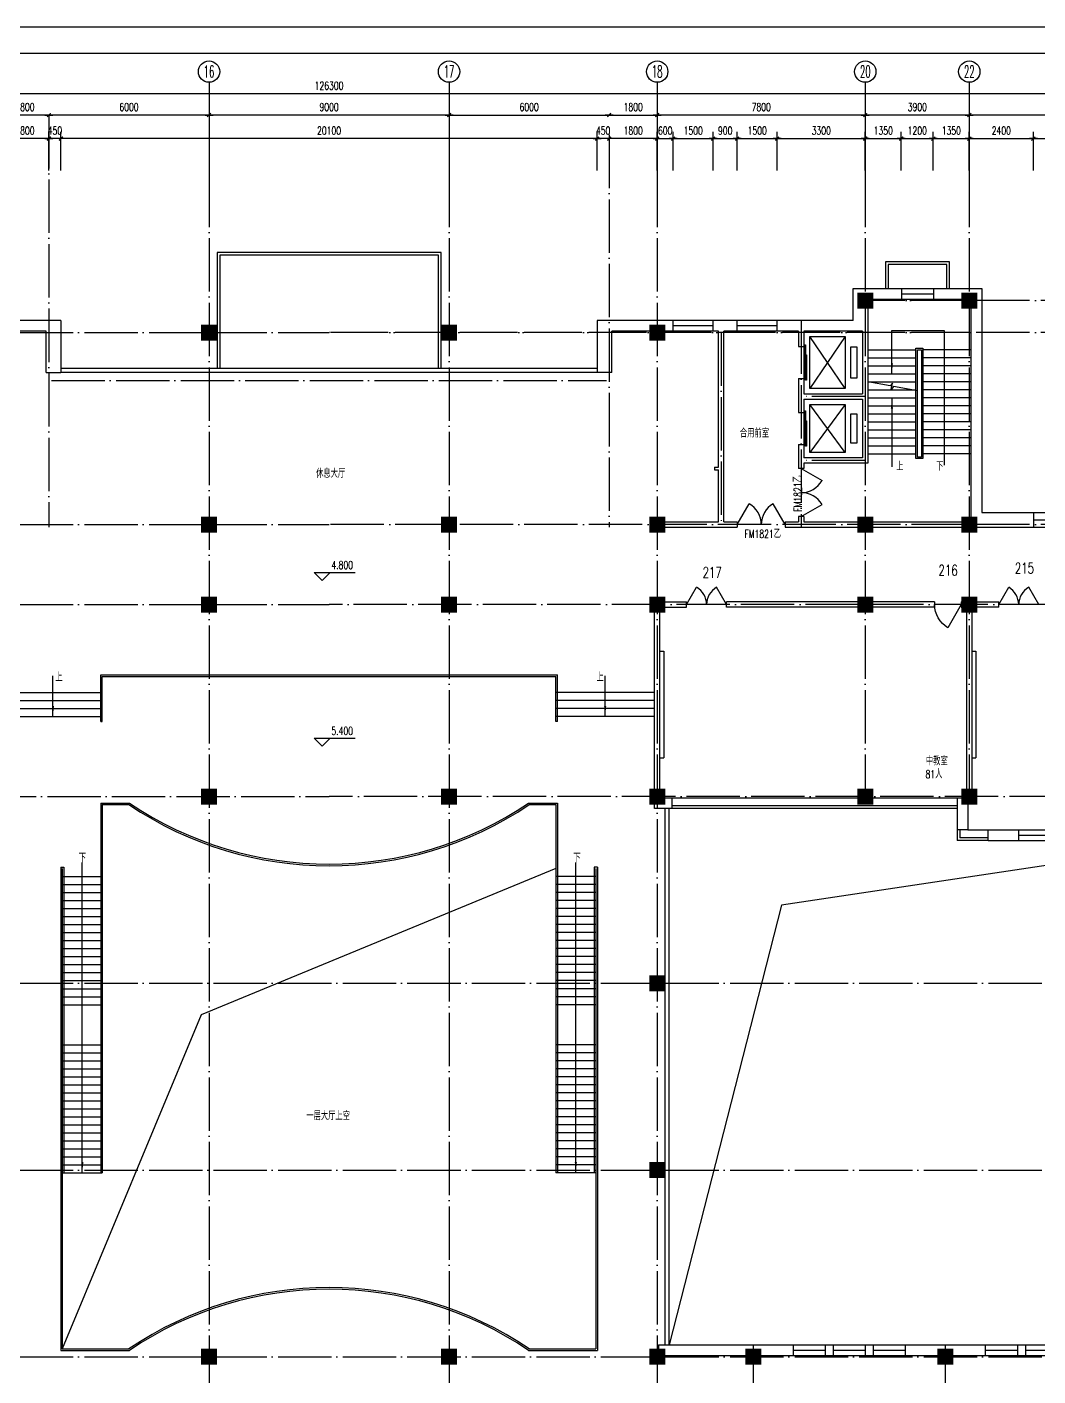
# Model space of a CAD drawing. Extents: x 165127 to 1058185, y 60808 to 144908.
# Drawn here: x 403260 to 441158, y 94331 to 144908 of the extents above; entities that cross this region are included whole.
import ezdxf
from ezdxf.enums import TextEntityAlignment as Align

# ---------------------------------------------------------------- set-up
doc = ezdxf.new("R2010")
doc.units = 0
doc.header["$LTSCALE"] = 1000
doc.linetypes.add('DOTE', pattern=[2.42, 2, -0.2, 0.02, -0.2])
doc.layers.get('0').update_dxf_attribs({"linetype": 'CONTINUOUS'})
doc.layers.get('DEFPOINTS').update_dxf_attribs({"linetype": 'CONTINUOUS'})
for name, color, linetype in [('AXIS', 3, 'CONTINUOUS'), ('AXIS_TEXT', 7, 'CONTINUOUS'), ('COLUMN', 7, 'CONTINUOUS'), ('DOTE', 1, 'DOTE'), ('PUB_DIM', 3, 'CONTINUOUS'), ('PUB_TEXT', 7, 'CONTINUOUS'), ('STAIR', 3, 'CONTINUOUS'), ('WALL', 255, 'CONTINUOUS'), ('WINDOW', 2, 'CONTINUOUS'), ('WINDOW_TEXT', 7, 'CONTINUOUS'), ('面积注记', 7, 'CONTINUOUS')]:
    doc.layers.add(name, color=color, linetype=linetype)
doc.styles.add('_HZTXT', font='romans.shx', dxfattribs={"width": 0.7, "bigfont": 'z.shx'})
doc.styles.add('COMPLEX', font='COMPLEX')
doc.styles.add('DIM_FONT', font='SIMPLEX.shx', dxfattribs={"width": 0.7})
doc.styles.add('SIMPLEX', font='SIMPLEX.SHX')
doc.dimstyles.new('AXIS', dxfattribs={"dimtxt": 300, "dimasz": 1, "dimexe": 250, "dimexo": 300, "dimgap": 150, "dimtad": 1, "dimdec": 0, "dimdsep": 46, "dimtxsty": 'DIM_FONT', "dimblk": '_DIMX', "dimcen": 2.5, "dimse1": 1, "dimse2": 1, "dimclrt": 7, "dimadec": 0, "dimazin": 0, "dimtfac": 1, "dimtdec": 0, "dimtix": 1, "dimtmove": 2, "dimatfit": 3, "dimldrblk": '_DIMX', "dimfxl": 1, "dimarcsym": 0})
doc.dimstyles.new('DIMA', dxfattribs={"dimtxt": 300, "dimasz": 1, "dimexe": 250, "dimexo": 300, "dimgap": 150, "dimtad": 1, "dimdec": 0, "dimdsep": 46, "dimtxsty": 'DIM_FONT', "dimblk": '_DIMX', "dimcen": 2.5, "dimse1": 1, "dimclrt": 7, "dimadec": 0, "dimazin": 0, "dimtfac": 1, "dimtdec": 0, "dimtix": 1, "dimtmove": 2, "dimatfit": 3, "dimldrblk": '_DIMX', "dimfxl": 1, "dimarcsym": 0})
doc.dimstyles.new('DIMB', dxfattribs={"dimtxt": 300, "dimasz": 1, "dimexe": 250, "dimexo": 300, "dimgap": 150, "dimtad": 1, "dimdec": 0, "dimdsep": 46, "dimtxsty": 'DIM_FONT', "dimblk": '_DIMX', "dimcen": 2.5, "dimse2": 1, "dimclrt": 7, "dimadec": 0, "dimazin": 0, "dimtfac": 1, "dimtdec": 0, "dimtix": 1, "dimtmove": 2, "dimatfit": 3, "dimldrblk": '_DIMX', "dimfxl": 1, "dimarcsym": 0})
doc.dimstyles.new('DIMN', dxfattribs={"dimtxt": 300, "dimasz": 1, "dimexe": 250, "dimexo": 300, "dimgap": 150, "dimtad": 1, "dimdec": 0, "dimdsep": 46, "dimtxsty": 'DIM_FONT', "dimblk": '_DIMX', "dimcen": 2.5, "dimclrt": 7, "dimadec": 0, "dimazin": 0, "dimtfac": 1, "dimtdec": 0, "dimtix": 1, "dimtmove": 2, "dimatfit": 3, "dimldrblk": '_DIMX', "dimfxl": 1, "dimarcsym": 0})

# ---------------------------------------------------------------- blocks, each defined once
blk = doc.blocks.new('_FZH')
blk.add_solid([(-0.5, -0.5), (0.5, -0.5), (-0.5, 0.5), (0.5, 0.5)])
blk = doc.blocks.new('_DBLK1')
for p, q in [((-0.5, 0), (-0.25, -0.433)), ((0.5, 0), (0.25, -0.433))]:
    blk.add_line(p, q)
for centre, start, end in [((-0.5, 0), 300, 0), ((0.5, 0), 180, 240)]:
    blk.add_arc(centre, 0.5, start, end)
at = {"layer": 'WINDOW_TEXT', "style": 'SIMPLEX', "flags": 9}
blk.add_attdef('A', text='', height=1, dxfattribs=at).set_placement((0, 1.5), align=Align.MIDDLE)
blk = doc.blocks.new('_LIFTD')
for points in [[(-0.548, -0.602), (-0.548, -0.774), (0.241, -0.774), (0.241, -0.602), (-0.548, -0.602)], [(-0.241, -0.784), (-0.241, -0.955), (0.548, -0.955), (0.548, -0.784), (-0.241, -0.784)]]:
    blk.add_lwpolyline(points)
blk = doc.blocks.new('_DBLK')
blk.add_line((-0.5, 0), (0, -0.866))
blk.add_arc((-0.5, 0), 1, 300, 0)
at = {"layer": 'WINDOW_TEXT', "style": 'SIMPLEX', "flags": 9}
blk.add_attdef('A', text='', height=1, dxfattribs=at).set_placement((0, 1.5), align=Align.MIDDLE)
blk = doc.blocks.new('A$C34131D43')
at = {"color": 243}
blk.add_line((0, 84100), (160900, 84100), dxfattribs=at)
at = {"color": 244}
blk.add_line((159900, 83100), (2500, 83100), dxfattribs=at)
blk = doc.blocks.new('_AXISO')
blk.add_circle((0, 0), 0.5)
at = {"layer": 'AXIS_TEXT', "style": 'COMPLEX', "width": 1.041667}
blk.add_attdef('A', text='', height=0.56, dxfattribs=at).set_placement((-0.25, -0.28), (0.25, -0.28), align=Align.FIT)
blk = doc.blocks.new('_DIMX')
blk.add_line((-150, 0), (150, 0))
at = {"const_width": 50}
blk.add_lwpolyline([(-70, -70), (70, 70)], dxfattribs=at)
blk = doc.blocks.new('*D287')
at = {"color": 0, "linetype": 'ByBlock'}
blk.add_line((622693, 196199), (614895, 196199), dxfattribs=at)
at = {"layer": 'DEFPOINTS', "color": 0, "linetype": 'ByBlock'}
for p in [(614894, 196199), (614894, 193999), (622694, 193999)]:
    blk.add_point(p, dxfattribs=at)
at = {"color": 0, "linetype": 'ByBlock', "rotation": 180}
blk.add_blockref('_DIMX', (614894, 196199), dxfattribs=at)
at = {"color": 0, "linetype": 'ByBlock'}
blk.add_blockref('_DIMX', (622694, 196199), dxfattribs=at)
at = {"color": 7, "linetype": 'ByBlock', "insert": (618794, 196499), "char_height": 300, "attachment_point": 5, "style": 'DIM_FONT'}
blk.add_mtext('7800', dxfattribs=at)
blk = doc.blocks.new('*D288')
at = {"color": 0, "linetype": 'ByBlock'}
blk.add_line((614893, 196199), (610995, 196199), dxfattribs=at)
at = {"layer": 'DEFPOINTS', "color": 0, "linetype": 'ByBlock'}
for p in [(610994, 196199), (610994, 193999), (614894, 193999)]:
    blk.add_point(p, dxfattribs=at)
at = {"color": 0, "linetype": 'ByBlock', "rotation": 180}
blk.add_blockref('_DIMX', (610994, 196199), dxfattribs=at)
at = {"color": 0, "linetype": 'ByBlock'}
blk.add_blockref('_DIMX', (614894, 196199), dxfattribs=at)
at = {"color": 7, "linetype": 'ByBlock', "insert": (612944, 196499), "char_height": 300, "attachment_point": 5, "style": 'DIM_FONT'}
blk.add_mtext('3900', dxfattribs=at)
blk = doc.blocks.new('*D289')
at = {"color": 0, "linetype": 'ByBlock'}
blk.add_line((610993, 196199), (603195, 196199), dxfattribs=at)
at = {"layer": 'DEFPOINTS', "color": 0, "linetype": 'ByBlock'}
for p in [(603194, 196199), (603194, 193999), (610994, 193999)]:
    blk.add_point(p, dxfattribs=at)
at = {"color": 0, "linetype": 'ByBlock', "rotation": 180}
blk.add_blockref('_DIMX', (603194, 196199), dxfattribs=at)
at = {"color": 0, "linetype": 'ByBlock'}
blk.add_blockref('_DIMX', (610994, 196199), dxfattribs=at)
at = {"color": 7, "linetype": 'ByBlock', "insert": (607094, 196499), "char_height": 300, "attachment_point": 5, "style": 'DIM_FONT'}
blk.add_mtext('7800', dxfattribs=at)
blk = doc.blocks.new('*D290')
at = {"color": 0, "linetype": 'ByBlock'}
blk.add_line((595393, 196199), (586395, 196199), dxfattribs=at)
at = {"layer": 'DEFPOINTS', "color": 0, "linetype": 'ByBlock'}
for p in [(586394, 196199), (586394, 193999), (595394, 193999)]:
    blk.add_point(p, dxfattribs=at)
at = {"color": 0, "linetype": 'ByBlock', "rotation": 180}
blk.add_blockref('_DIMX', (586394, 196199), dxfattribs=at)
at = {"color": 0, "linetype": 'ByBlock'}
blk.add_blockref('_DIMX', (595394, 196199), dxfattribs=at)
at = {"color": 7, "linetype": 'ByBlock', "insert": (590894, 196499), "char_height": 300, "attachment_point": 5, "style": 'DIM_FONT'}
blk.add_mtext('9000', dxfattribs=at)
blk = doc.blocks.new('*D291')
at = {"color": 0, "linetype": 'ByBlock'}
blk.add_line((586393, 196199), (580395, 196199), dxfattribs=at)
at = {"layer": 'DEFPOINTS', "color": 0, "linetype": 'ByBlock'}
for p in [(580394, 196199), (580394, 193999), (586394, 193999)]:
    blk.add_point(p, dxfattribs=at)
at = {"color": 0, "linetype": 'ByBlock', "rotation": 180}
blk.add_blockref('_DIMX', (580394, 196199), dxfattribs=at)
at = {"color": 0, "linetype": 'ByBlock'}
blk.add_blockref('_DIMX', (586394, 196199), dxfattribs=at)
at = {"color": 7, "linetype": 'ByBlock', "insert": (583394, 196499), "char_height": 300, "attachment_point": 5, "style": 'DIM_FONT'}
blk.add_mtext('6000', dxfattribs=at)
blk = doc.blocks.new('*D300')
at = {"color": 0, "linetype": 'ByBlock'}
for p, q in [((527744, 194299), (527744, 197249)), ((654043, 196999), (527745, 196999)), ((654044, 194299), (654044, 197249))]:
    blk.add_line(p, q, dxfattribs=at)
at = {"layer": 'DEFPOINTS', "color": 0, "linetype": 'ByBlock'}
for p in [(527744, 196999), (527744, 193999), (654044, 193999)]:
    blk.add_point(p, dxfattribs=at)
at = {"color": 0, "linetype": 'ByBlock', "rotation": 180}
blk.add_blockref('_DIMX', (527744, 196999), dxfattribs=at)
at = {"color": 0, "linetype": 'ByBlock'}
blk.add_blockref('_DIMX', (654044, 196999), dxfattribs=at)
at = {"color": 7, "linetype": 'ByBlock', "insert": (590894, 197299), "char_height": 300, "attachment_point": 5, "style": 'DIM_FONT'}
blk.add_mtext('126300', dxfattribs=at)
blk = doc.blocks.new('*D402')
at = {"color": 0, "linetype": 'ByBlock'}
for p, q in [((580393, 195313), (578595, 195313)), ((580394, 194122), (580394, 195563))]:
    blk.add_line(p, q, dxfattribs=at)
at = {"layer": 'DEFPOINTS', "color": 0, "linetype": 'ByBlock'}
for p in [(578594, 195313), (578594, 193822), (580394, 193822)]:
    blk.add_point(p, dxfattribs=at)
at = {"color": 0, "linetype": 'ByBlock', "rotation": 180}
blk.add_blockref('_DIMX', (578594, 195313), dxfattribs=at)
at = {"color": 0, "linetype": 'ByBlock'}
blk.add_blockref('_DIMX', (580394, 195313), dxfattribs=at)
at = {"color": 7, "linetype": 'ByBlock', "insert": (579494, 195613), "char_height": 300, "attachment_point": 5, "style": 'DIM_FONT'}
blk.add_mtext('1800', dxfattribs=at)
blk = doc.blocks.new('*D433')
at = {"color": 0, "linetype": 'ByBlock'}
blk.add_line((580393, 196199), (578595, 196199), dxfattribs=at)
at = {"layer": 'DEFPOINTS', "color": 0, "linetype": 'ByBlock'}
for p in [(578594, 196199), (578594, 193999), (580394, 193999)]:
    blk.add_point(p, dxfattribs=at)
at = {"color": 0, "linetype": 'ByBlock', "rotation": 180}
blk.add_blockref('_DIMX', (578594, 196199), dxfattribs=at)
at = {"color": 0, "linetype": 'ByBlock'}
blk.add_blockref('_DIMX', (580394, 196199), dxfattribs=at)
at = {"color": 7, "linetype": 'ByBlock', "insert": (579494, 196499), "char_height": 300, "attachment_point": 5, "style": 'DIM_FONT'}
blk.add_mtext('1800', dxfattribs=at)
blk = doc.blocks.new('*D434')
at = {"color": 0, "linetype": 'ByBlock'}
blk.add_line((595395, 196199), (601393, 196199), dxfattribs=at)
at = {"layer": 'DEFPOINTS', "color": 0, "linetype": 'ByBlock'}
for p in [(601394, 196199), (595394, 193999), (601394, 193999)]:
    blk.add_point(p, dxfattribs=at)
at = {"color": 0, "linetype": 'ByBlock', "rotation": 180}
blk.add_blockref('_DIMX', (595394, 196199), dxfattribs=at)
at = {"color": 0, "linetype": 'ByBlock'}
blk.add_blockref('_DIMX', (601394, 196199), dxfattribs=at)
at = {"color": 7, "linetype": 'ByBlock', "insert": (598394, 196499), "char_height": 300, "attachment_point": 5, "style": 'DIM_FONT'}
blk.add_mtext('6000', dxfattribs=at)
blk = doc.blocks.new('*D435')
at = {"color": 0, "linetype": 'ByBlock'}
blk.add_line((601395, 196199), (603193, 196199), dxfattribs=at)
at = {"layer": 'DEFPOINTS', "color": 0, "linetype": 'ByBlock'}
for p in [(603194, 196199), (601394, 193999), (603194, 193999)]:
    blk.add_point(p, dxfattribs=at)
at = {"color": 0, "linetype": 'ByBlock', "rotation": 180}
blk.add_blockref('_DIMX', (601394, 196199), dxfattribs=at)
at = {"color": 0, "linetype": 'ByBlock'}
blk.add_blockref('_DIMX', (603194, 196199), dxfattribs=at)
at = {"color": 7, "linetype": 'ByBlock', "insert": (602294, 196499), "char_height": 300, "attachment_point": 5, "style": 'DIM_FONT'}
blk.add_mtext('1800', dxfattribs=at)
blk = doc.blocks.new('*D436')
at = {"color": 0, "linetype": 'ByBlock'}
for p, q in [((603193, 195313), (601395, 195313)), ((603194, 194122), (603194, 195563))]:
    blk.add_line(p, q, dxfattribs=at)
at = {"layer": 'DEFPOINTS', "color": 0, "linetype": 'ByBlock'}
for p in [(601394, 195313), (601394, 193822), (603194, 193822)]:
    blk.add_point(p, dxfattribs=at)
at = {"color": 0, "linetype": 'ByBlock', "rotation": 180}
blk.add_blockref('_DIMX', (601394, 195313), dxfattribs=at)
at = {"color": 0, "linetype": 'ByBlock'}
blk.add_blockref('_DIMX', (603194, 195313), dxfattribs=at)
at = {"color": 7, "linetype": 'ByBlock', "insert": (602294, 195613), "char_height": 300, "attachment_point": 5, "style": 'DIM_FONT'}
blk.add_mtext('1800', dxfattribs=at)
blk = doc.blocks.new('*D437')
at = {"color": 0, "linetype": 'ByBlock'}
for p, q in [((580393, 195313), (580392, 195313)), ((580394, 194122), (580394, 195563)), ((580844, 195313), (580394, 195313)), ((580844, 194122), (580844, 195563)), ((580845, 195313), (580846, 195313))]:
    blk.add_line(p, q, dxfattribs=at)
at = {"layer": 'DEFPOINTS', "color": 0, "linetype": 'ByBlock'}
for p in [(580394, 195313), (580394, 193822), (580844, 193822)]:
    blk.add_point(p, dxfattribs=at)
at = {"color": 0, "linetype": 'ByBlock'}
blk.add_blockref('_DIMX', (580394, 195313), dxfattribs=at)
at = {"color": 0, "linetype": 'ByBlock', "rotation": 180}
blk.add_blockref('_DIMX', (580844, 195313), dxfattribs=at)
at = {"color": 7, "linetype": 'ByBlock', "insert": (580619, 195613), "char_height": 300, "attachment_point": 5, "style": 'DIM_FONT'}
blk.add_mtext('450', dxfattribs=at)
blk = doc.blocks.new('*D438')
at = {"color": 0, "linetype": 'ByBlock'}
for p, q in [((603794, 194122), (603794, 195563)), ((603795, 195313), (605293, 195313)), ((605294, 194122), (605294, 195563))]:
    blk.add_line(p, q, dxfattribs=at)
at = {"layer": 'DEFPOINTS', "color": 0, "linetype": 'ByBlock'}
for p in [(605294, 195313), (603794, 193822), (605294, 193822)]:
    blk.add_point(p, dxfattribs=at)
at = {"color": 0, "linetype": 'ByBlock', "rotation": 180}
blk.add_blockref('_DIMX', (603794, 195313), dxfattribs=at)
at = {"color": 0, "linetype": 'ByBlock'}
blk.add_blockref('_DIMX', (605294, 195313), dxfattribs=at)
at = {"color": 7, "linetype": 'ByBlock', "insert": (604544, 195613), "char_height": 300, "attachment_point": 5, "style": 'DIM_FONT'}
blk.add_mtext('1500', dxfattribs=at)
blk = doc.blocks.new('*D439')
at = {"color": 0, "linetype": 'ByBlock'}
for p, q in [((605294, 194122), (605294, 195563)), ((605295, 195313), (606193, 195313)), ((606194, 194122), (606194, 195563))]:
    blk.add_line(p, q, dxfattribs=at)
at = {"layer": 'DEFPOINTS', "color": 0, "linetype": 'ByBlock'}
for p in [(606194, 195313), (605294, 193822), (606194, 193822)]:
    blk.add_point(p, dxfattribs=at)
at = {"color": 0, "linetype": 'ByBlock', "rotation": 180}
blk.add_blockref('_DIMX', (605294, 195313), dxfattribs=at)
at = {"color": 0, "linetype": 'ByBlock'}
blk.add_blockref('_DIMX', (606194, 195313), dxfattribs=at)
at = {"color": 7, "linetype": 'ByBlock', "insert": (605744, 195613), "char_height": 300, "attachment_point": 5, "style": 'DIM_FONT'}
blk.add_mtext('900', dxfattribs=at)
blk = doc.blocks.new('*D440')
at = {"color": 0, "linetype": 'ByBlock'}
for p, q in [((606194, 194122), (606194, 195563)), ((606195, 195313), (607693, 195313)), ((607694, 194122), (607694, 195563))]:
    blk.add_line(p, q, dxfattribs=at)
at = {"layer": 'DEFPOINTS', "color": 0, "linetype": 'ByBlock'}
for p in [(607694, 195313), (606194, 193822), (607694, 193822)]:
    blk.add_point(p, dxfattribs=at)
at = {"color": 0, "linetype": 'ByBlock', "rotation": 180}
blk.add_blockref('_DIMX', (606194, 195313), dxfattribs=at)
at = {"color": 0, "linetype": 'ByBlock'}
blk.add_blockref('_DIMX', (607694, 195313), dxfattribs=at)
at = {"color": 7, "linetype": 'ByBlock', "insert": (606944, 195613), "char_height": 300, "attachment_point": 5, "style": 'DIM_FONT'}
blk.add_mtext('1500', dxfattribs=at)
blk = doc.blocks.new('*D441')
at = {"color": 0, "linetype": 'ByBlock'}
for p, q in [((607694, 194122), (607694, 195563)), ((607695, 195313), (610993, 195313)), ((610994, 194122), (610994, 195563))]:
    blk.add_line(p, q, dxfattribs=at)
at = {"layer": 'DEFPOINTS', "color": 0, "linetype": 'ByBlock'}
for p in [(610994, 195313), (607694, 193822), (610994, 193822)]:
    blk.add_point(p, dxfattribs=at)
at = {"color": 0, "linetype": 'ByBlock', "rotation": 180}
blk.add_blockref('_DIMX', (607694, 195313), dxfattribs=at)
at = {"color": 0, "linetype": 'ByBlock'}
blk.add_blockref('_DIMX', (610994, 195313), dxfattribs=at)
at = {"color": 7, "linetype": 'ByBlock', "insert": (609344, 195613), "char_height": 300, "attachment_point": 5, "style": 'DIM_FONT'}
blk.add_mtext('3300', dxfattribs=at)
blk = doc.blocks.new('*D442')
at = {"color": 0, "linetype": 'ByBlock'}
for p, q in [((784198, 194122), (784198, 195563)), ((784199, 195313), (785547, 195313)), ((785548, 194122), (785548, 195563))]:
    blk.add_line(p, q, dxfattribs=at)
at = {"layer": 'DEFPOINTS', "color": 0, "linetype": 'ByBlock'}
for p in [(785548, 195313), (784198, 193822), (785548, 193822)]:
    blk.add_point(p, dxfattribs=at)
at = {"color": 0, "linetype": 'ByBlock', "rotation": 180}
blk.add_blockref('_DIMX', (784198, 195313), dxfattribs=at)
at = {"color": 0, "linetype": 'ByBlock'}
blk.add_blockref('_DIMX', (785548, 195313), dxfattribs=at)
at = {"color": 7, "linetype": 'ByBlock', "insert": (784873, 195613), "char_height": 300, "attachment_point": 5, "style": 'DIM_FONT'}
blk.add_mtext('1350', dxfattribs=at)
blk = doc.blocks.new('*D443')
at = {"color": 0, "linetype": 'ByBlock'}
for p, q in [((785548, 194122), (785548, 195563)), ((785549, 195313), (786747, 195313)), ((786748, 194122), (786748, 195563))]:
    blk.add_line(p, q, dxfattribs=at)
at = {"layer": 'DEFPOINTS', "color": 0, "linetype": 'ByBlock'}
for p in [(786748, 195313), (785548, 193822), (786748, 193822)]:
    blk.add_point(p, dxfattribs=at)
at = {"color": 0, "linetype": 'ByBlock', "rotation": 180}
blk.add_blockref('_DIMX', (785548, 195313), dxfattribs=at)
at = {"color": 0, "linetype": 'ByBlock'}
blk.add_blockref('_DIMX', (786748, 195313), dxfattribs=at)
at = {"color": 7, "linetype": 'ByBlock', "insert": (786148, 195613), "char_height": 300, "attachment_point": 5, "style": 'DIM_FONT'}
blk.add_mtext('1200', dxfattribs=at)
blk = doc.blocks.new('*D444')
at = {"color": 0, "linetype": 'ByBlock'}
for p, q in [((786748, 194122), (786748, 195563)), ((786749, 195313), (788097, 195313)), ((788098, 194122), (788098, 195563))]:
    blk.add_line(p, q, dxfattribs=at)
at = {"layer": 'DEFPOINTS', "color": 0, "linetype": 'ByBlock'}
for p in [(788098, 195313), (786748, 193822), (788098, 193822)]:
    blk.add_point(p, dxfattribs=at)
at = {"color": 0, "linetype": 'ByBlock', "rotation": 180}
blk.add_blockref('_DIMX', (786748, 195313), dxfattribs=at)
at = {"color": 0, "linetype": 'ByBlock'}
blk.add_blockref('_DIMX', (788098, 195313), dxfattribs=at)
at = {"color": 7, "linetype": 'ByBlock', "insert": (787423, 195613), "char_height": 300, "attachment_point": 5, "style": 'DIM_FONT'}
blk.add_mtext('1350', dxfattribs=at)
blk = doc.blocks.new('*D445')
at = {"color": 0, "linetype": 'ByBlock'}
for p, q in [((614894, 194122), (614894, 195563)), ((614895, 195313), (617293, 195313)), ((617294, 194122), (617294, 195563))]:
    blk.add_line(p, q, dxfattribs=at)
at = {"layer": 'DEFPOINTS', "color": 0, "linetype": 'ByBlock'}
for p in [(617294, 195313), (614894, 193822), (617294, 193822)]:
    blk.add_point(p, dxfattribs=at)
at = {"color": 0, "linetype": 'ByBlock', "rotation": 180}
blk.add_blockref('_DIMX', (614894, 195313), dxfattribs=at)
at = {"color": 0, "linetype": 'ByBlock'}
blk.add_blockref('_DIMX', (617294, 195313), dxfattribs=at)
at = {"color": 7, "linetype": 'ByBlock', "insert": (616094, 195613), "char_height": 300, "attachment_point": 5, "style": 'DIM_FONT'}
blk.add_mtext('2400', dxfattribs=at)
blk = doc.blocks.new('*D446')
at = {"color": 0, "linetype": 'ByBlock'}
for p, q in [((617294, 194122), (617294, 195563)), ((617295, 195313), (621493, 195313)), ((621494, 194122), (621494, 195563))]:
    blk.add_line(p, q, dxfattribs=at)
at = {"layer": 'DEFPOINTS', "color": 0, "linetype": 'ByBlock'}
for p in [(621494, 195313), (617294, 193822), (621494, 193822)]:
    blk.add_point(p, dxfattribs=at)
at = {"color": 0, "linetype": 'ByBlock', "rotation": 180}
blk.add_blockref('_DIMX', (617294, 195313), dxfattribs=at)
at = {"color": 0, "linetype": 'ByBlock'}
blk.add_blockref('_DIMX', (621494, 195313), dxfattribs=at)
at = {"color": 7, "linetype": 'ByBlock', "insert": (619394, 195613), "char_height": 300, "attachment_point": 5, "style": 'DIM_FONT'}
blk.add_mtext('4200', dxfattribs=at)
blk = doc.blocks.new('*D466')
at = {"color": 0, "linetype": 'ByBlock'}
for p, q in [((603193, 195313), (603192, 195313)), ((603194, 195313), (603794, 195313)), ((603795, 195313), (603796, 195313))]:
    blk.add_line(p, q, dxfattribs=at)
at = {"layer": 'DEFPOINTS', "color": 0, "linetype": 'ByBlock'}
for p in [(603794, 195313), (603194, 193822), (603794, 193822)]:
    blk.add_point(p, dxfattribs=at)
at = {"color": 0, "linetype": 'ByBlock'}
blk.add_blockref('_DIMX', (603194, 195313), dxfattribs=at)
at = {"color": 0, "linetype": 'ByBlock', "rotation": 180}
blk.add_blockref('_DIMX', (603794, 195313), dxfattribs=at)
at = {"color": 7, "linetype": 'ByBlock', "insert": (603494, 195613), "char_height": 300, "attachment_point": 5, "style": 'DIM_FONT'}
blk.add_mtext('600', dxfattribs=at)
blk = doc.blocks.new('*D468')
at = {"color": 0, "linetype": 'ByBlock'}
for p, q in [((600943, 195313), (600942, 195313)), ((600944, 194122), (600944, 195563)), ((601394, 195313), (600944, 195313)), ((601395, 195313), (601396, 195313))]:
    blk.add_line(p, q, dxfattribs=at)
at = {"layer": 'DEFPOINTS', "color": 0, "linetype": 'ByBlock'}
for p in [(600944, 195313), (600944, 193822), (601394, 193822)]:
    blk.add_point(p, dxfattribs=at)
at = {"color": 0, "linetype": 'ByBlock'}
blk.add_blockref('_DIMX', (600944, 195313), dxfattribs=at)
at = {"color": 0, "linetype": 'ByBlock', "rotation": 180}
blk.add_blockref('_DIMX', (601394, 195313), dxfattribs=at)
at = {"color": 7, "linetype": 'ByBlock', "insert": (601169, 195613), "char_height": 300, "attachment_point": 5, "style": 'DIM_FONT'}
blk.add_mtext('450', dxfattribs=at)
blk = doc.blocks.new('*D469')
at = {"color": 0, "linetype": 'ByBlock'}
for p, q in [((580844, 194122), (580844, 195563)), ((600943, 195313), (580845, 195313)), ((600944, 194122), (600944, 195563))]:
    blk.add_line(p, q, dxfattribs=at)
at = {"layer": 'DEFPOINTS', "color": 0, "linetype": 'ByBlock'}
for p in [(580844, 195313), (580844, 193822), (600944, 193822)]:
    blk.add_point(p, dxfattribs=at)
at = {"color": 0, "linetype": 'ByBlock', "rotation": 180}
blk.add_blockref('_DIMX', (580844, 195313), dxfattribs=at)
at = {"color": 0, "linetype": 'ByBlock'}
blk.add_blockref('_DIMX', (600944, 195313), dxfattribs=at)
at = {"color": 7, "linetype": 'ByBlock', "insert": (590894, 195613), "char_height": 300, "attachment_point": 5, "style": 'DIM_FONT'}
blk.add_mtext('20100', dxfattribs=at)
blk = doc.blocks.new('_WBLK')
for p, q in [((-0.5, 0.5), (0.5, 0.5)), ((-0.5, 0), (0.5, 0)), ((-0.5, -0.5), (0.5, -0.5))]:
    blk.add_line(p, q)
at = {"layer": 'WINDOW_TEXT', "style": 'SIMPLEX', "flags": 9}
blk.add_attdef('A', text='', height=1, dxfattribs=at).set_placement((0, 1.5), align=Align.MIDDLE)
blk = doc.blocks.new('_ARROW')
blk.add_solid([(0, 0), (-1, 0.1), (-1, -0.1)])

msp = doc.modelspace()

# ---------------------------------------------------------------- linework, layer by layer
at = {"layer": 'AXIS'}
for p, q in [((410083, 142836.6), (410083, 139407.6)), ((419083, 142836.6), (419083, 139407.6)), ((426883, 142836.6), (426883, 139407.6)), ((434683, 142836.6), (434683, 139407.6)), ((438583, 142836.6), (438583, 139407.6))]:
    msp.add_line(p, q, dxfattribs=at)
at = {"layer": 'DOTE'}
for p, q in [((404083, 141607.6), (404083, 126153.1)), ((425083, 140865.6), (425083, 126153.1)), ((410083, 139407.6), (410083, 71351.8)), ((419083, 139407.6), (419083, 71351.8)), ((426883, 139407.6), (426883, 71351.8)), ((434683, 139407.6), (434683, 116053.1)), ((438583, 139407.6), (438583, 116053.1)), ((438583, 134653.1), (434683, 134653.1)), ((481979.6, 134653.1), (434683, 134653.1)), ((432283, 133903.1), (432283, 126153.1)), ((347336.4, 133453.1), (414583, 133453.1)), ((438583, 133453.1), (414583, 133453.1)), ((481979.6, 133453.1), (414583, 133453.1)), ((429283, 133453.1), (429283, 126253.1)), ((404183, 131653.1), (424983, 131653.1)), ((434683, 131053.1), (432283, 131053.1)), ((434683, 128653.1), (432283, 128653.1)), ((347336.4, 126253.1), (414583, 126253.1)), ((481979.6, 126253.1), (414583, 126253.1)), ((347336.4, 123253.1), (414583, 123253.1)), ((463483, 123253.1), (414583, 123253.1)), ((374983, 116053.1), (414583, 116053.1)), ((454183, 116053.1), (414583, 116053.1)), ((347336.4, 109053.1), (481979.6, 109053.1)), ((347336.4, 102053.1), (481979.6, 102053.1)), ((430483, 95503.1), (430483, 71351.8)), ((437683, 95503.1), (437683, 71351.8)), ((347336.4, 95053.1), (481979.6, 95053.1))]:
    msp.add_line(p, q, dxfattribs=at)
at = {"layer": 'PUB_DIM'}
for p, q in [((414023.9, 124459.8), (414623.9, 124459.8)), ((414323.9, 124159.8), (414023.9, 124459.8)), ((414623.9, 124459.8), (414323.9, 124159.8)), ((414323.9, 124459.8), (415557.8, 124459.8)), ((414023.9, 118241), (414623.9, 118241)), ((414323.9, 117941), (414023.9, 118241)), ((414623.9, 118241), (414323.9, 117941)), ((414323.9, 118241), (415557.8, 118241))]:
    msp.add_line(p, q, dxfattribs=at)
for points in [[(435680.1, 131903.1), (435680.1, 133528.4), (437644.9, 133528.4), (437644.9, 128476.1)], [(435680.1, 131003.1), (435680.1, 128419.4)], [(404233, 119053.1), (404233, 120583.8)], [(424933, 119053.1), (424933, 120583.8)], [(405333, 101953.1), (405333, 113579.2)], [(423833, 101953.1), (423833, 113579.2)]]:
    msp.add_lwpolyline(points, dxfattribs=at)
at = {"layer": 'STAIR'}
for p, q in [((432603, 133303.1), (433923, 133303.1)), ((433923, 133303.1), (432603, 131353.1)), ((433923, 131353.1), (432603, 133303.1)), ((432603, 131353.1), (432603, 133303.1)), ((433923, 133303.1), (433923, 131353.1)), ((432383, 132928.1), (432383, 131728.1)), ((434143, 131740.6), (434143, 132915.6)), ((434143, 132915.6), (434363, 132915.6)), ((434363, 132915.6), (434363, 131740.6)), ((434785.1, 132803.1), (436575.1, 132803.1)), ((436575.1, 128724.9), (436575.1, 132863.1)), ((436575.1, 132863.1), (436845.1, 132863.1)), ((436635.1, 128784.9), (436635.1, 132803.1)), ((436635.1, 132803.1), (436785.1, 132803.1)), ((436785.1, 132803.1), (436785.1, 128784.9)), ((436845.1, 132863.1), (436845.1, 128724.9)), ((438635.1, 132803.1), (436845.1, 132803.1)), ((434785.1, 132503.1), (436575.1, 132503.1)), ((434785.1, 132203.1), (436575.1, 132203.1)), ((438635.1, 132503.1), (436845.1, 132503.1)), ((438635.1, 132203.1), (436845.1, 132203.1)), ((434363, 131740.6), (434143, 131740.6)), ((435620, 131450.1), (434783, 131600.6)), ((434785.1, 131903.1), (436575.1, 131903.1)), ((434785.1, 131603.1), (436575.1, 131603.1)), ((435700.3, 131557.6), (435620, 131450.1)), ((435657.8, 131321.4), (435700.3, 131557.6)), ((438635.1, 131903.1), (436845.1, 131903.1)), ((438635.1, 131603.1), (436845.1, 131603.1)), ((433923, 131353.1), (432603, 131353.1)), ((434785.1, 131303.1), (436575.1, 131303.1)), ((434785.1, 131003.1), (436575.1, 131003.1)), ((435738.1, 131428.9), (435657.8, 131321.4)), ((436635.1, 131267.6), (435738.1, 131428.9)), ((438635.1, 131303.1), (436845.1, 131303.1)), ((438635.1, 131003.1), (436845.1, 131003.1)), ((433923, 130753.1), (432603, 128953.1)), ((433923, 128953.1), (432603, 130753.1)), ((432603, 128953.1), (432603, 130753.1)), ((432603, 130753.1), (433923, 130753.1)), ((433923, 130753.1), (433923, 128953.1)), ((434785.1, 130703.1), (436575.1, 130703.1)), ((438635.1, 130703.1), (436845.1, 130703.1)), ((432383, 130453.1), (432383, 129253.1)), ((434143, 129303.1), (434143, 130403.1)), ((434143, 130403.1), (434363, 130403.1)), ((434363, 130403.1), (434363, 129303.1)), ((434785.1, 130403.1), (436575.1, 130403.1)), ((434785.1, 130103.1), (436575.1, 130103.1)), ((438635.1, 130403.1), (436845.1, 130403.1)), ((438635.1, 130103.1), (436845.1, 130103.1)), ((434785.1, 129803.1), (436575.1, 129803.1)), ((434785.1, 129503.1), (436575.1, 129503.1)), ((438635.1, 129803.1), (436845.1, 129803.1)), ((438635.1, 129503.1), (436845.1, 129503.1)), ((434363, 129303.1), (434143, 129303.1)), ((434785.1, 129203.1), (436575.1, 129203.1)), ((438635.1, 129203.1), (436845.1, 129203.1)), ((433923, 128953.1), (432603, 128953.1)), ((434785.1, 128903.1), (436575.1, 128903.1)), ((436845.1, 128724.9), (436575.1, 128724.9)), ((436785.1, 128784.9), (436635.1, 128784.9)), ((438635.1, 128903.1), (436845.1, 128903.1)), ((406023, 120613.1), (423143, 120613.1)), ((406023, 118864.6), (406023, 120613.1)), ((406083, 120553.1), (423083, 120553.1)), ((406083, 118864.6), (406083, 120553.1)), ((423083, 118864.6), (423083, 120553.1)), ((423143, 118864.6), (423143, 120613.1)), ((402383, 119953.1), (406083, 119953.1)), ((426783, 119953.1), (423083, 119953.1)), ((402383, 119653.1), (406083, 119653.1)), ((426783, 119653.1), (423083, 119653.1)), ((402383, 119353.1), (406083, 119353.1)), ((402383, 119053.1), (406083, 119053.1)), ((406023, 118864.6), (406083, 118864.6)), ((426783, 119353.1), (423083, 119353.1)), ((426783, 119053.1), (423083, 119053.1)), ((423143, 118864.6), (423083, 118864.6)), ((406023, 115813.1), (406023, 101953.1)), ((406023, 115813.1), (407101.4, 115813.1)), ((406083, 115753.1), (406083, 101953.1)), ((406083, 115753.1), (407083, 115753.1)), ((422064.7, 115813.1), (423143, 115813.1)), ((422083, 115753.1), (423083, 115753.1)), ((423083, 115753.1), (423083, 101953.1)), ((423143, 115813.1), (423143, 101953.1)), ((404523, 113413.1), (404523, 95293.1)), ((404523, 113413.1), (404643, 113413.1)), ((404583, 113353.1), (404583, 95353.1)), ((404643, 113413.1), (404643, 101953.1)), ((424523, 113413.1), (424523, 101953.1)), ((424643, 113413.1), (424523, 113413.1)), ((424583, 113353.1), (424583, 95353.1)), ((424643, 113413.1), (424643, 95293.1)), ((404583, 113053.1), (406083, 113053.1)), ((424583, 113053.1), (423083, 113053.1)), ((404583, 112753.1), (406083, 112753.1)), ((404583, 112453.1), (406083, 112453.1)), ((424583, 112753.1), (423083, 112753.1)), ((424583, 112453.1), (423083, 112453.1)), ((404583, 112153.1), (406083, 112153.1)), ((404583, 111853.1), (406083, 111853.1)), ((424583, 112153.1), (423083, 112153.1)), ((424583, 111853.1), (423083, 111853.1)), ((404583, 111553.1), (406083, 111553.1)), ((424583, 111553.1), (423083, 111553.1)), ((404583, 111253.1), (406083, 111253.1)), ((404583, 110953.1), (406083, 110953.1)), ((424583, 111253.1), (423083, 111253.1)), ((424583, 110953.1), (423083, 110953.1)), ((404583, 110653.1), (406083, 110653.1)), ((404583, 110353.1), (406083, 110353.1)), ((424583, 110653.1), (423083, 110653.1)), ((424583, 110353.1), (423083, 110353.1)), ((404583, 110053.1), (406083, 110053.1)), ((404583, 109753.1), (406083, 109753.1)), ((424583, 110053.1), (423083, 110053.1)), ((424583, 109753.1), (423083, 109753.1)), ((404583, 109453.1), (406083, 109453.1)), ((424583, 109453.1), (423083, 109453.1)), ((404583, 109153.1), (406083, 109153.1)), ((404583, 108853.1), (406083, 108853.1)), ((424583, 109153.1), (423083, 109153.1)), ((424583, 108853.1), (423083, 108853.1)), ((404583, 108553.1), (406083, 108553.1)), ((404583, 108253.1), (406083, 108253.1)), ((424583, 108553.1), (423083, 108553.1)), ((424583, 108253.1), (423083, 108253.1)), ((404583, 106753.1), (406083, 106753.1)), ((404583, 106753.1), (406083, 106753.1)), ((424583, 106753.1), (423083, 106753.1)), ((424583, 106753.1), (423083, 106753.1)), ((404583, 106453.1), (406083, 106453.1)), ((424583, 106453.1), (423083, 106453.1)), ((404583, 106153.1), (406083, 106153.1)), ((404583, 105853.1), (406083, 105853.1)), ((424583, 106153.1), (423083, 106153.1)), ((424583, 105853.1), (423083, 105853.1)), ((404583, 105553.1), (406083, 105553.1)), ((404583, 105253.1), (406083, 105253.1)), ((424583, 105553.1), (423083, 105553.1)), ((424583, 105253.1), (423083, 105253.1)), ((404583, 104953.1), (406083, 104953.1)), ((424583, 104953.1), (423083, 104953.1)), ((404583, 104653.1), (406083, 104653.1)), ((404583, 104353.1), (406083, 104353.1)), ((424583, 104653.1), (423083, 104653.1)), ((424583, 104353.1), (423083, 104353.1)), ((404583, 104053.1), (406083, 104053.1)), ((404583, 103753.1), (406083, 103753.1)), ((424583, 104053.1), (423083, 104053.1)), ((424583, 103753.1), (423083, 103753.1)), ((404583, 103453.1), (406083, 103453.1)), ((424583, 103453.1), (423083, 103453.1)), ((404583, 103153.1), (406083, 103153.1)), ((404583, 102853.1), (406083, 102853.1)), ((424583, 103153.1), (423083, 103153.1)), ((424583, 102853.1), (423083, 102853.1)), ((404583, 102553.1), (406083, 102553.1)), ((404583, 102253.1), (406083, 102253.1)), ((424583, 102553.1), (423083, 102553.1)), ((424583, 102253.1), (423083, 102253.1)), ((404583, 101953.1), (406083, 101953.1)), ((424583, 101953.1), (423083, 101953.1)), ((404523, 95293.1), (407101.4, 95293.1)), ((404583, 95353.1), (407083, 95353.1)), ((422064.7, 95293.1), (424643, 95293.1)), ((422083, 95353.1), (424583, 95353.1))]:
    msp.add_line(p, q, dxfattribs=at)
for points in [[(418783, 132103.1), (418783, 136453.1), (410383, 136453.1), (410383, 132103.1)], [(418683, 132103.1), (418683, 136353.1), (410483, 136353.1), (410483, 132103.1)], [(437842.6, 135103.1), (437842.6, 136103.1), (435442.6, 136103.1), (435442.6, 135103.1)], [(437742.6, 135103.1), (437742.6, 136003.1), (435542.6, 136003.1), (435542.6, 135103.1)], [(463033, 116703.1), (431540.8, 111978), (427333, 95503.1)], [(423083, 113353.1), (409794.9, 107875.7), (404583, 95353.1)]]:
    msp.add_lwpolyline(points, dxfattribs=at)
for centre, radius, start, end in [((414583, 126880.9), 13419.4, 236.02065, 303.97935), ((414583, 126880.9), 13359.4, 235.94211, 304.05789), ((414583, 84225.2), 13419.4, 56.02065, 123.97935), ((414583, 84225.2), 13359.4, 55.94211, 124.05789)]:
    msp.add_arc(centre, radius, start, end, dxfattribs=at)
at = {"layer": 'WALL'}
for p, q in [((434233, 133903.1), (434233, 135103.1)), ((434233, 135103.1), (436042.6, 135103.1)), ((436042.6, 135103.1), (436042.6, 134703.1)), ((437242.6, 135103.1), (439052.1, 135103.1)), ((437242.6, 135103.1), (437242.6, 134703.1)), ((439052.1, 135103.1), (439052.1, 126703.1)), ((434783, 134703.1), (434783, 128553.1)), ((434783, 134703.1), (436042.6, 134703.1)), ((437242.6, 134703.1), (438635.1, 134703.1)), ((438635.1, 134703.1), (438635.1, 126353.1)), ((404533, 133903.1), (401683, 133903.1)), ((404533, 133903.1), (404533, 131953.1)), ((424633, 133903.1), (424633, 131953.1)), ((427483, 133903.1), (424633, 133903.1)), ((427483, 133503.1), (427483, 133903.1)), ((428983, 133503.1), (428983, 133903.1)), ((429883, 133903.1), (428983, 133903.1)), ((429883, 133503.1), (429883, 133903.1)), ((434233, 133903.1), (431383, 133903.1)), ((431383, 133503.1), (431383, 133903.1)), ((403983, 133503.1), (401683, 133503.1)), ((403983, 131953.1), (403983, 133503.1)), ((425183, 131953.1), (425183, 133503.1)), ((427483, 133503.1), (425183, 133503.1)), ((429183, 133503.1), (428983, 133503.1)), ((429183, 128403.1), (429183, 133503.1)), ((429383, 126353.1), (429383, 133503.1)), ((429883, 133503.1), (429383, 133503.1)), ((432183, 133503.1), (431383, 133503.1)), ((432183, 133503.1), (432183, 132928.1)), ((434583, 133503.1), (432383, 133503.1)), ((432383, 133503.1), (432383, 132928.1)), ((434583, 133503.1), (434583, 131153.1)), ((432183, 132928.1), (432383, 132928.1)), ((403983, 131953.1), (404533, 131953.1)), ((425183, 131953.1), (424633, 131953.1)), ((432183, 131728.1), (432183, 130453.1)), ((432183, 131728.1), (432383, 131728.1)), ((432383, 131728.1), (432383, 131153.1)), ((432383, 131153.1), (434583, 131153.1)), ((432383, 130953.1), (432383, 130453.1)), ((432383, 130953.1), (434583, 130953.1)), ((434583, 130953.1), (434583, 128753.1)), ((432183, 130453.1), (432383, 130453.1)), ((432183, 129253.1), (432183, 128353.1)), ((432183, 129253.1), (432383, 129253.1)), ((432383, 129253.1), (432383, 128753.1)), ((434583, 128753.1), (432383, 128753.1)), ((432383, 128553.1), (432383, 128353.1)), ((434783, 128553.1), (432383, 128553.1)), ((429033, 128403.1), (429033, 128303.1)), ((429033, 128403.1), (429183, 128403.1)), ((429033, 128303.1), (429183, 128303.1)), ((429183, 126353.1), (429183, 128303.1)), ((432383, 128353.1), (432183, 128353.1)), ((432383, 126553.1), (432183, 126553.1)), ((432183, 126553.1), (432183, 126353.1)), ((432385.1, 126553.1), (432385.1, 126353.1)), ((439052.1, 126703.1), (440983, 126703.1)), ((440983, 126704.3), (440983, 126153.1)), ((426883, 126353.1), (428233, 126353.1)), ((426883, 126153.1), (428233, 126153.1)), ((429033, 126353.1), (429183, 126353.1)), ((429033, 126153.1), (429883, 126153.1)), ((429383, 126353.1), (429883, 126353.1)), ((429883, 126353.1), (429883, 126153.1)), ((431683, 126353.1), (431683, 126153.1)), ((431683, 126353.1), (432183, 126353.1)), ((431683, 126153.1), (440983, 126153.1)), ((432385.1, 126353.1), (438635.1, 126353.1)), ((426783, 115603.1), (426783, 123353.1)), ((426783, 123353.1), (427983, 123353.1)), ((426983, 116003.1), (426983, 123153.1)), ((426983, 123153.1), (427983, 123153.1)), ((427983, 123153.1), (427983, 123353.1)), ((437283, 123353.1), (429483, 123353.1)), ((429483, 123153.1), (429483, 123353.1)), ((437283, 123153.1), (429483, 123153.1)), ((437283, 123353.1), (437283, 123153.1)), ((438283, 123353.1), (439683, 123353.1)), ((438283, 123353.1), (438283, 123153.1)), ((438283, 123153.1), (438483, 123153.1)), ((438483, 123153.1), (438483, 116003.1)), ((438683, 123153.1), (438683, 116003.1)), ((439683, 123153.1), (438683, 123153.1)), ((439683, 123153.1), (439683, 123353.1)), ((426983, 116003.1), (427433.2, 116003.1)), ((427433.2, 116003.1), (427433.2, 115603.1)), ((438133.2, 116003.1), (438133.2, 114803.1)), ((438133.2, 116003.1), (438533.2, 116003.1)), ((438533.2, 116003.1), (438533.2, 114803.1)), ((427433.2, 115603.1), (426783, 115603.1)), ((438533.2, 114803.1), (438133.2, 114803.1)), ((439283.2, 114803.1), (440433.2, 114803.1)), ((439283.2, 114403.1), (439283.2, 114803.1)), ((439283.2, 114403.1), (440433.2, 114403.1)), ((440433.2, 114403.1), (440433.2, 114803.1)), ((426933, 95503.1), (431983, 95503.1)), ((426933, 95503.1), (426933, 95103.1)), ((426933, 95103.1), (431983, 95103.1)), ((431983, 95503.1), (431983, 95103.1)), ((433183, 95503.1), (433483, 95503.1)), ((433183, 95503.1), (433183, 95103.1)), ((433183, 95103.1), (433483, 95103.1)), ((433483, 95503.1), (433483, 95103.1)), ((434683, 95503.1), (434983, 95503.1)), ((434683, 95503.1), (434683, 95103.1)), ((434683, 95103.1), (434983, 95103.1)), ((434983, 95503.1), (434983, 95103.1)), ((436183, 95503.1), (439183, 95503.1)), ((436183, 95503.1), (436183, 95103.1)), ((436183, 95103.1), (439183, 95103.1)), ((439183, 95503.1), (439183, 95103.1)), ((440383, 95503.1), (440683, 95503.1)), ((440383, 95503.1), (440383, 95103.1)), ((440383, 95503.1), (440683, 95503.1)), ((440383, 95103.1), (440683, 95103.1)), ((440383, 95103.1), (440683, 95103.1)), ((440683, 95503.1), (440683, 95103.1))]:
    msp.add_line(p, q, dxfattribs=at)
at = {"layer": 'WINDOW'}
for p, q in [((424633, 132103.1), (404533, 132103.1)), ((424633, 131953.1), (404533, 131953.1)), ((426983, 121503.1), (427133, 121503.1)), ((427133, 121503.1), (427133, 117503.1)), ((438683, 121503.1), (438833, 121503.1)), ((438833, 121503.1), (438833, 117503.1)), ((426983, 117503.1), (427133, 117503.1)), ((438683, 117503.1), (438833, 117503.1)), ((427433.2, 116003.1), (438133.2, 116003.1)), ((427183, 95503.1), (427183, 115603.1)), ((427333, 95503.1), (427333, 115603.1)), ((438133.2, 115703.1), (427433.2, 115703.1)), ((438133.2, 115603.1), (427433.2, 115603.1)), ((438133.2, 114803.1), (438133.2, 114403.1)), ((439283.2, 114403.1), (438133.2, 114403.1)), ((438233.2, 114803.1), (438233.2, 114503.1)), ((439283.2, 114503.1), (438233.2, 114503.1)), ((438533.2, 114803.1), (439283.2, 114803.1))]:
    msp.add_line(p, q, dxfattribs=at)
at = {"layer": '面积注记'}
for p, q in [((428233, 126353.1), (429033, 126353.1)), ((428233, 126153.1), (429033, 126153.1))]:
    msp.add_line(p, q, dxfattribs=at)

# ---------------------------------------------------------------- block references
at = {"layer": 'AXIS'}
ref = msp.add_blockref('_AXISO', (410083, 143236.6), dxfattribs=dict(at, xscale=800, yscale=800, zscale=800))
ref.add_attrib('A', '16', dxfattribs={"layer": 'AXIS_TEXT', "height": 448, "style": 'COMPLEX', "width": 0.646552}).set_placement((409883, 143012.6), (410283, 143012.6), align=Align.FIT)
ref = msp.add_blockref('_AXISO', (419083, 143236.6), dxfattribs=dict(at, xscale=800, yscale=800, zscale=800))
ref.add_attrib('A', '17', dxfattribs={"layer": 'AXIS_TEXT', "height": 448, "style": 'COMPLEX', "width": 0.646552}).set_placement((418883, 143012.6), (419283, 143012.6), align=Align.FIT)
ref = msp.add_blockref('_AXISO', (426883, 143236.6), dxfattribs=dict(at, xscale=800, yscale=800, zscale=800))
ref.add_attrib('A', '18', dxfattribs={"layer": 'AXIS_TEXT', "height": 448, "style": 'COMPLEX', "width": 0.646552}).set_placement((426683, 143012.6), (427083, 143012.6), align=Align.FIT)
ref = msp.add_blockref('_AXISO', (434683, 143236.6), dxfattribs=dict(at, xscale=800, yscale=800, zscale=800))
ref.add_attrib('A', '20', dxfattribs={"layer": 'AXIS_TEXT', "height": 448, "style": 'COMPLEX', "width": 0.551471}).set_placement((434483, 143012.6), (434883, 143012.6), align=Align.FIT)
ref = msp.add_blockref('_AXISO', (438583, 143236.6), dxfattribs=dict(at, xscale=800, yscale=800, zscale=800))
ref.add_attrib('A', '22', dxfattribs={"layer": 'AXIS_TEXT', "height": 448, "style": 'COMPLEX', "width": 0.551471}).set_placement((438383, 143012.6), (438783, 143012.6), align=Align.FIT)
at = {"layer": 'COLUMN', "yscale": 600, "zscale": 600}
for p, xscale in [((434683, 134653.1), -600), ((438583, 134653.1), -600), ((410083, 133453.1), 600), ((419083, 133453.1), 600), ((426883, 133453.1), -600), ((410083, 126253.1), 600), ((419083, 126253.1), -600), ((426883, 126253.1), -600), ((434683, 126253.1), -600), ((438583, 126253.1), -600), ((410083, 123253.1), 600), ((419083, 123253.1), -600), ((426883, 123253.1), -600), ((434683, 123253.1), -600), ((438583, 123253.1), -600), ((410083, 116053.1), 600), ((419083, 116053.1), -600), ((426883, 116053.1), -600), ((434683, 116053.1), -600), ((438583, 116053.1), -600), ((426883, 109053.1), -600), ((426883, 102053.1), -600), ((410083, 95053.1), 600), ((419083, 95053.1), 600), ((426883, 95053.1), -600), ((430483, 95053.1), -600), ((437683, 95053.1), -600)]:
    msp.add_blockref('_FZH', p, dxfattribs=dict(at, xscale=xscale))
at = {"layer": 'PUB_DIM', "yscale": 400, "zscale": 400}
for p, xscale, rotation in [((435680.1, 131903.1), -400, 90), ((435680.1, 131003.1), -400, 270), ((404233, 119053.1), 400, 270), ((424933, 119053.1), -400, 90), ((405333, 101953.1), 400, 270), ((423833, 101953.1), -400, 90)]:
    msp.add_blockref('_ARROW', p, dxfattribs=dict(at, xscale=xscale, rotation=rotation))
at = {"layer": 'WINDOW'}
msp.add_blockref('A$C34131D43', (338331.6, 60808.1), dxfattribs=at)
for name, p, xscale, yscale, zscale in [('_WBLK', (436642.6, 134903.1), 1200, 400, 1200), ('_WBLK', (428233, 133703.1), -1500, 400.0000000001164, 1500), ('_WBLK', (430633, 133703.1), -1500, 400.0000000001164, 1500), ('_DBLK1', (430783, 126253.1), -1800, -1800, 1800), ('_DBLK', (437783, 123253.1), -1000, 1000, 1000)]:
    msp.add_blockref(name, p, dxfattribs=dict(at, xscale=xscale, yscale=yscale, zscale=zscale))
for name, p, xscale, yscale, zscale, rotation in [('_LIFTD', (432283, 132328.1), -1200, 199.9999999997974, 1200, 90), ('_LIFTD', (432283, 129853.1), -1200, 200.0000000000812, 1200, 90), ('_DBLK1', (432283, 127453.1), -1800, -1800, 1800, 270), ('_WBLK', (443083, 126428.7), -4200, 551.1766095351776, 4200, 180), ('_DBLK1', (428733, 123253.1), 1500, 1500, 1500, 180), ('_DBLK1', (440433, 123253.1), 1500, 1500, 1500, 180), ('_WBLK', (442483.2, 114603.1), -4100, 400.0000000000292, 4100, 180), ('_WBLK', (432583, 95303.1), -1200, 400, 1200, 180), ('_WBLK', (434083, 95303.1), -1200, 400, 1200, 180), ('_WBLK', (435583, 95303.1), -1200, 400, 1200, 180), ('_WBLK', (439783, 95303.1), -1200, 400, 1200, 180), ('_WBLK', (441283, 95303.1), -1200, 400, 1200, 180)]:
    msp.add_blockref(name, p, dxfattribs=dict(at, xscale=xscale, yscale=yscale, zscale=zscale, rotation=rotation))

# ---------------------------------------------------------------- texts
at = {"layer": 'PUB_DIM', "style": 'DIM_FONT', "width": 0.7}
for s, p in [('4.800', (415074.8, 124736.3)), ('5.400', (415074.8, 118517.5))]:
    msp.add_text(s, height=300, dxfattribs=at).set_placement(p, align=Align.MIDDLE)
at = {"layer": 'PUB_TEXT', "style": '_HZTXT', "width": 0.7}
for s, p in [('合用前室 ', (429982.9, 129520)), ('上', (435840.6, 128279.2)), ('下', (437344.2, 128279.2)), ('休息大厅', (414096.7, 128008.1)), ('FM1821乙', (430153.5, 125752.7)), ('上', (404324.5, 120374.2)), ('上', (424606.4, 120374.2)), ('中教室', (436953.5, 117234.1)), ('81人', (436942.3, 116742.2)), ('下', (405198.9, 113598.5)), ('下', (423740.3, 113598.5)), ('一层大厅上空', (413730.3, 103926.8))]:
    msp.add_text(s, height=300, dxfattribs=at).set_placement(p)
msp.add_text('FM1821乙', height=300, rotation=90, dxfattribs=at).set_placement((432307.8, 126733.6))
at = {"layer": '面积注记', "char_height": 400, "width": 2582.996, "attachment_point": 1, "style": 'DIM_FONT'}
for s, insert in [('217', (428585.7, 124660.9)), ('216', (437426.9, 124740)), ('215', (440289.9, 124820.6))]:
    msp.add_mtext(s, dxfattribs=dict(at, insert=insert))

# ---------------------------------------------------------------- dimensions: what is measured, and where the dimension line sits
at = {"layer": 'AXIS'}
dim = msp.add_aligned_dim(p1=(477733, 139407.6), p2=(351433, 139407.6), distance=-3000, dimstyle='DIMN', dxfattribs=at)
dim.commit()
dim.dimension.update_dxf_attribs({"geometry": '*D300', "text_midpoint": (414583, 142707.6), "insert": (-176311.1, -54591.7)})
for base, p1, p2, picture, middle in [((402283, 141607.6), (404083, 139407.6), (402283, 139407.6), '*D433', (403183, 141907.6)), ((404083, 141607.6), (410083, 139407.6), (404083, 139407.6), '*D291', (407083, 141907.6)), ((410083, 141607.6), (419083, 139407.6), (410083, 139407.6), '*D290', (414583, 141907.6)), ((425082.7, 141607.6), (419082.7, 139407.6), (425082.7, 139407.6), '*D434', (422082.7, 141907.6)), ((426882.7, 141607.6), (425082.7, 139407.6), (426882.7, 139407.6), '*D435', (425982.7, 141907.6)), ((426883, 141607.6), (434683, 139407.6), (426883, 139407.6), '*D289', (430783, 141907.6)), ((434683, 141607.6), (438583, 139407.6), (434683, 139407.6), '*D288', (436633, 141907.6)), ((438583, 141607.6), (446383, 139407.6), (438583, 139407.6), '*D287', (442483, 141907.6))]:
    dim = msp.add_linear_dim(base=base, p1=p1, p2=p2, dimstyle='AXIS', dxfattribs=at)
    dim.commit()
    dim.dimension.update_dxf_attribs({"geometry": picture, "text_midpoint": middle, "insert": (-176311.1, -54591.7)})
at = {"layer": 'PUB_DIM'}
for p1, p2, distance, dimstyle, picture, middle, set_off in [((404083, 139230.3), (402283, 139230.3), -1491.2, 'DIMB', '*D402', (403183, 141021.5), (-176311.1, -54591.7)), ((404533, 139230.3), (404083, 139230.3), -1491.2, 'DIMN', '*D437', (404308, 141021.5), (-176311.1, -54591.7)), ((424633, 139230.3), (404533, 139230.3), -1491.2, 'DIMN', '*D469', (414583, 141021.5), (-176311.1, -54591.7)), ((425083, 139230.3), (424633, 139230.3), -1491.2, 'DIMA', '*D468', (424858, 141021.5), (-176311.1, -54591.7)), ((426883, 139230.3), (425083, 139230.3), -1491.2, 'DIMB', '*D436', (425983, 141021.5), (-176311.1, -54591.7)), ((426882.7, 139230.3), (427482.7, 139230.3), 1491.2, 'AXIS', '*D466', (427182.7, 141021.5), (-176311.1, -54591.7)), ((427482.7, 139230.3), (428982.7, 139230.3), 1491.2, 'DIMN', '*D438', (428232.7, 141021.5), (-176311.1, -54591.7)), ((428982.7, 139230.3), (429882.7, 139230.3), 1491.2, 'DIMN', '*D439', (429432.7, 141021.5), (-176311.1, -54591.7)), ((429882.7, 139230.3), (431382.7, 139230.3), 1491.2, 'DIMN', '*D440', (430632.7, 141021.5), (-176311.1, -54591.7)), ((431382.7, 139230.3), (434682.7, 139230.3), 1491.2, 'DIMN', '*D441', (433032.7, 141021.5), (-176311.1, -54591.7)), ((434682.7, 139230.3), (436032.7, 139230.3), 1491.2, 'DIMN', '*D442', (435357.7, 141021.5), (-349515.7, -54591.7)), ((436032.7, 139230.3), (437232.7, 139230.3), 1491.2, 'DIMN', '*D443', (436632.7, 141021.5), (-349515.7, -54591.7)), ((437232.7, 139230.3), (438582.7, 139230.3), 1491.2, 'DIMN', '*D444', (437907.7, 141021.5), (-349515.7, -54591.7)), ((438582.7, 139230.3), (440982.7, 139230.3), 1491.2, 'DIMN', '*D445', (439782.7, 141021.5), (-176311.1, -54591.7)), ((440982.7, 139230.3), (445182.7, 139230.3), 1491.2, 'DIMN', '*D446', (443082.7, 141021.5), (-176311.1, -54591.7))]:
    dim = msp.add_aligned_dim(p1=p1, p2=p2, distance=distance, dimstyle=dimstyle, dxfattribs=at)
    dim.commit()
    dim.dimension.update_dxf_attribs({"geometry": picture, "text_midpoint": middle, "insert": set_off})

doc.saveas('drawing.dxf')
